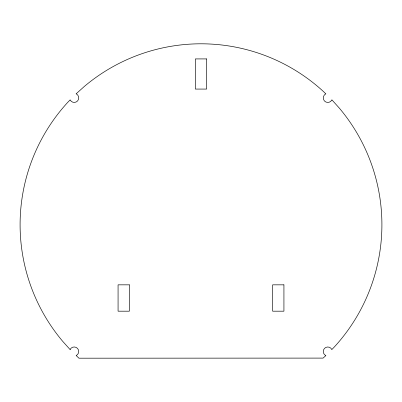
<?xml version="1.0" encoding="UTF-8"?>
<svg xmlns="http://www.w3.org/2000/svg" width="402" height="402" viewBox="0 0 402 402"><rect width="100%" height="100%" fill="white"/><g stroke="black" fill="none" stroke-linecap="round" stroke-linejoin="round"><path stroke-width="0.6" d="M70.28 349.222L70.124 349.594L62.702 341.328A180.91 180.91 0 0 1 67.963 102.113L70.174 99.862L70.29 100.148A4.522 4.522 0 0 0 77.405 101.103A4.522 4.522 0 0 0 76.48 93.988L76.114 93.832L84.375 86.405A180.91 180.91 0 0 1 323.59 91.671L325.841 93.877L325.555 93.998A4.522 4.522 0 0 0 324.605 101.108A4.522 4.522 0 0 0 331.72 100.188L331.876 99.817L339.298 108.083A180.91 180.91 0 0 1 334.037 347.298L331.826 349.549L331.71 349.263A4.522 4.522 0 0 0 324.595 348.308A4.522 4.522 0 0 0 325.519 355.423L325.886 355.579L323.082 358.102L78.928 358.192L76.159 355.534L76.445 355.418A4.522 4.522 0 0 0 77.395 348.303A4.522 4.522 0 0 0 70.28 349.222M206.653 58.918L195.347 58.918L195.347 89.073L206.653 89.073L206.653 58.918M129.384 284.837L118.072 284.837L118.077 311.188L129.384 311.188L129.384 284.837M283.928 284.837L272.616 284.837L272.616 311.188L283.928 311.188L283.928 284.837"/></g></svg>
